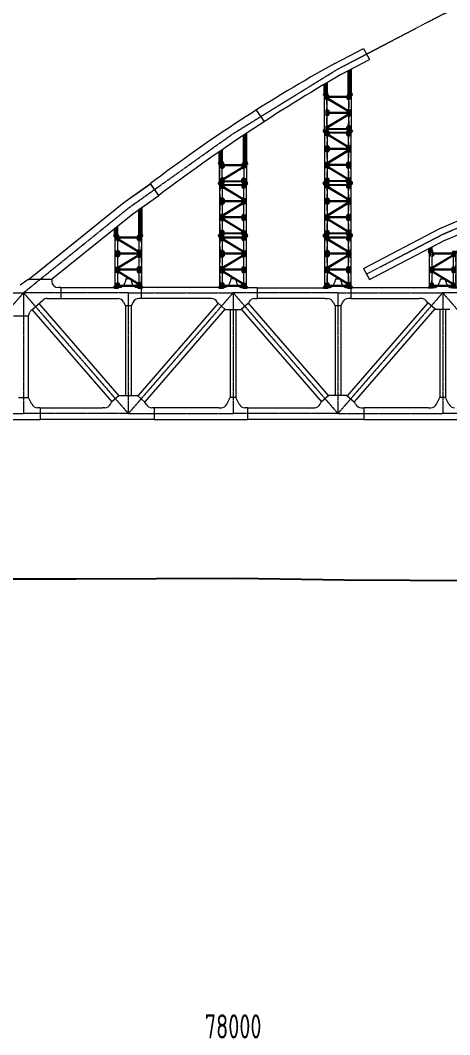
# Model space of a CAD drawing. Extents: x -2876908 to 633791, y -1383861 to 872234.
# Drawn here: x -1131223 to -1077950, y 672790 to 798713 of the extents above; entities that cross this region are included whole.
import ezdxf

# ---------------------------------------------------------------- set-up
doc = ezdxf.new("R2010")
doc.units = 0
doc.header["$LTSCALE"] = 5
doc.header["$MEASUREMENT"] = 0
doc.linetypes.add('CENTER', pattern=[2, 1.25, -0.25, 0.25, -0.25])
doc.linetypes.add('DASHED', pattern=[0.75, 0.5, -0.25])
doc.layers.get('0').update_dxf_attribs({"linetype": 'CONTINUOUS', "lineweight": 25})
doc.layers.get('DEFPOINTS').update_dxf_attribs({"color": 35, "linetype": 'CONTINUOUS', "lineweight": 13})
for name, color, linetype, lineweight in [('3中心线', 6, 'CENTER', 18), ('5标注', 3, 'CONTINUOUS', 15), ('7边界线', 8, 'CONTINUOUS', 15), ('DIM', 3, 'CONTINUOUS', 0), ('STGJ_BOLT_THIN', 9, 'CONTINUOUS', 0), ('STXT_XG_END_THIN', 2, 'CONTINUOUS', 0), ('STXT_XG_THIN', 2, 'CONTINUOUS', 0), ('STXT_XG_TNDSH', 6, 'DASHED', 0)]:
    doc.layers.add(name, color=color, linetype=linetype, lineweight=lineweight)
for name, color, linetype in [('M_Prof', 2, 'CONTINUOUS'), ('M_Profx', 2, 'CONTINUOUS'), ('细线', 3, 'CONTINUOUS')]:
    doc.layers.add(name, color=color, linetype=linetype)
doc.styles.add('TSSD_Dimension', font='tssdeng.shx', dxfattribs={"width": 0.7, "bigfont": 'hztxt.shx'})
doc.dimstyles.new('TSSD_100_100', dxfattribs={"dimtxt": 300, "dimasz": 100, "dimexe": 100, "dimexo": 250, "dimgap": 100, "dimtad": 1, "dimdec": 0, "dimzin": 0, "dimdsep": 46, "dimtxsty": 'TSSD_Dimension', "dimblk": 'ARCHTICK', "dimblk1": 'ARCHTICK', "dimblk2": 'ARCHTICK', "dimcen": 0, "dimdle": 100, "dimclrt": 7, "dimadec": 0, "dimazin": 0, "dimtfac": 1, "dimtdec": 0, "dimtix": 1, "dimtmove": 2, "dimatfit": 3, "dimfxl": 1, "dimtolj": 1, "dimtzin": 0, "dimarcsym": 0})

# ---------------------------------------------------------------- blocks, each defined once
blk = doc.blocks.new('f234w2')
at = {"layer": '3中心线'}
for p, q in [((-456296, 1526), (-469296, -13474)), ((-469296, 1526), (-456296, 1526)), ((-456296, 1526), (-443296, -13474)), ((-443296, 1526), (-456296, 1526)), ((-456296, 1526), (-456296, -13474)), ((-430296, 1526), (-443296, -13474)), ((-443296, 1526), (-430296, 1526)), ((-443296, 1526), (-443296, -13474)), ((-430296, 1526), (-417296, -13474)), ((-417296, 1526), (-430296, 1526)), ((-430296, 1526), (-430296, -13474)), ((-404296, 1526), (-417296, -13474)), ((-417296, 1526), (-404296, 1526)), ((-417296, 1526), (-417296, -13474)), ((-404296, 1526), (-391296, -13474)), ((-391296, 1526), (-404296, 1526)), ((-404296, 1526), (-404296, -13474)), ((-469296, -13474), (-456296, -13474)), ((-443296, -13474), (-456296, -13474)), ((-443296, -13474), (-430296, -13474)), ((-417296, -13474), (-430296, -13474)), ((-417296, -13474), (-404296, -13474)), ((-391296, -13474), (-404296, -13474))]:
    blk.add_line(p, q, dxfattribs=at)
at = {"layer": '7边界线'}
for p, q in [((-443855, 12712), (-440554, 15065)), ((-439521, 13616), (-440554, 15065)), ((-455697, 3154), (-443855, 12712)), ((-442737, 11327), (-439521, 13616)), ((-452863, 3154), (-442737, 11327)), ((-456698, 2524), (-455769, 3154)), ((-452790, 3154), (-455769, 3154)), ((-452790, 3154), (-452790, 2962)), ((-443581, 3277), (-443723, 2753)), ((-443581, 3277), (-443012, 3277)), ((-443012, 3277), (-442869, 2749)), ((-430581, 3273), (-430723, 2749)), ((-430581, 3273), (-430012, 3273)), ((-430012, 3273), (-429867, 2741)), ((-417581, 3265), (-417723, 2741)), ((-417581, 3265), (-417012, 3265)), ((-417012, 3265), (-416870, 2741)), ((-404581, 3265), (-404723, 2741)), ((-404581, 3265), (-404012, 3265)), ((-404012, 3265), (-403870, 2741)), ((-451690, 2162), (-451990, 2162)), ((-451690, 2162), (-451690, 812)), ((-451670, 2162), (-444899, 2162)), ((-444899, 2162), (-444495, 2162)), ((-442096, 2158), (-441696, 2158)), ((-441696, 2158), (-441696, 808)), ((-433272, 2158), (-441696, 2158)), ((-431495, 2158), (-433272, 2158)), ((-427325, 2150), (-429095, 2150)), ((-427325, 2150), (-418893, 2150)), ((-427325, 2150), (-427325, 800)), ((-418893, 2150), (-418495, 2150)), ((-416098, 2150), (-415700, 2150)), ((-407232, 2150), (-415700, 2150)), ((-415700, 2150), (-415700, 800)), ((-405495, 2150), (-407232, 2150)), ((-455279, -590), (-453887, 617)), ((-454379, 190), (-444459, -11257)), ((-453363, 812), (-451690, 812)), ((-451670, 812), (-444899, 812)), ((-444899, 812), (-444599, 812)), ((-443883, 370), (-443646, -104)), ((-442712, 366), (-442946, -104)), ((-432171, 239), (-442134, -11257)), ((-441696, 808), (-441996, 808)), ((-433270, 808), (-441696, 808)), ((-432972, 808), (-433272, 808)), ((-432209, 272), (-432256, 366)), ((-431266, -546), (-432209, 272)), ((-429327, -546), (-428384, 272)), ((-428422, 239), (-418459, -11257)), ((-428384, 272), (-428341, 358)), ((-427625, 800), (-427325, 800)), ((-418893, 800), (-427325, 800)), ((-418893, 800), (-418593, 800)), ((-417877, 358), (-417646, -104)), ((-416716, 358), (-416946, -104)), ((-406149, 265), (-416134, -11257)), ((-415700, 800), (-416000, 800)), ((-415700, 800), (-407232, 800)), ((-406932, 800), (-407232, 800)), ((-406187, 298), (-406216, 358)), ((-405243, -519), (-406187, 298)), ((-455682, -1357), (-455498, -897)), ((-455247, -562), (-445326, -12009)), ((-443646, -104), (-443646, -11224)), ((-442946, -104), (-443646, -104)), ((-442946, -104), (-442946, -11224)), ((-431304, -513), (-441267, -12009)), ((-431266, -546), (-429327, -546)), ((-430646, -546), (-430646, -11481)), ((-429946, -546), (-429946, -11481)), ((-429289, -513), (-419326, -12009)), ((-417646, -104), (-417646, -11224)), ((-416946, -104), (-417646, -104)), ((-416946, -104), (-416946, -11224)), ((-405281, -487), (-415267, -12009)), ((-405243, -519), (-403426, -519)), ((-404646, -519), (-404646, -11481)), ((-403946, -519), (-403946, -11481)), ((-457553, -1357), (-455682, -1357)), ((-455722, -1357), (-455722, -11481)), ((-444421, -11224), (-445364, -12041)), ((-444421, -11224), (-442172, -11224)), ((-442172, -11224), (-441229, -12041)), ((-418421, -11224), (-419364, -12041)), ((-416172, -11224), (-418421, -11224)), ((-416172, -11224), (-415229, -12041)), ((-456920, -11481), (-455672, -11481)), ((-455263, -12300), (-455672, -11481)), ((-445493, -12300), (-445364, -12041)), ((-441096, -12308), (-441229, -12041)), ((-431060, -12308), (-430646, -11481)), ((-429946, -11481), (-430646, -11481)), ((-429533, -12308), (-429946, -11481)), ((-419497, -12308), (-419364, -12041)), ((-415096, -12308), (-415229, -12041)), ((-405060, -12308), (-404646, -11481)), ((-403946, -11481), (-404646, -11481)), ((-403533, -12308), (-403946, -11481)), ((-454248, -12742), (-454548, -12742)), ((-454248, -12742), (-454248, -14214)), ((-454248, -12742), (-446509, -12742)), ((-446209, -12742), (-446509, -12742)), ((-440080, -12750), (-440380, -12750)), ((-440080, -12750), (-440080, -14206)), ((-432075, -12750), (-440080, -12750)), ((-432075, -12750), (-431775, -12750)), ((-428518, -12750), (-428818, -12750)), ((-428518, -12750), (-428518, -14198)), ((-428518, -12750), (-420290, -12750)), ((-420513, -12750), (-420213, -12750)), ((-414380, -12750), (-414080, -12750)), ((-406075, -12750), (-414080, -12750)), ((-414080, -12750), (-414080, -14198)), ((-406075, -12750), (-405775, -12750)), ((-472958, -14214), (-454248, -14214)), ((-440080, -14206), (-454248, -14206)), ((-440080, -14198), (-428518, -14198)), ((-414080, -14198), (-428518, -14198)), ((-414080, -14198), (-402518, -14198))]:
    blk.add_line(p, q, dxfattribs=at)
for centre, start, end in [((-451990, 2962), 180, 270), ((-444495, 2962), 270, 344.82495), ((-442096, 2958), 195.17505, 270), ((-431495, 2958), 270, 344.82495), ((-429095, 2950), 195.17505, 270), ((-418495, 2950), 270, 344.82495), ((-416098, 2950), 195.17505, 270), ((-405495, 2950), 270, 344.82495), ((-403098, 2950), 195.17505, 270), ((-453363, 12), 90, 130.91438), ((-444599, 12), 26.56505, 90), ((-441996, 8), 90, 153.43495), ((-432972, 8), 26.56505, 90), ((-427625, 0), 90, 153.43495), ((-418593, 0), 26.56505, 90), ((-416000, 0), 90, 153.43495), ((-406932, 0), 26.56505, 90), ((-454755, -1195), 130.91438, 158.19859), ((-454548, -11942), 206.56505, 270), ((-446209, -11942), 270, 333.43495), ((-440380, -11950), 206.56505, 270), ((-431775, -11950), 270, 333.43495), ((-428818, -11950), 206.56505, 270), ((-420213, -11950), 270, 333.43495), ((-414380, -11950), 206.56505, 270), ((-405775, -11950), 270, 333.43495), ((-402818, -11950), 206.56505, 270)]:
    blk.add_arc(centre, 800, start, end, dxfattribs=at)
blk = doc.blocks.new('立面图')
at = {"layer": '3中心线'}
for points in [[(-482125, -1387), (-469125, 9107), (-456125, 18366), (-443125, 26391), (-430125, 33181), (-417125, 38737), (-404125, 43058), (-391125, 46144), (-378125, 47996), (-365125, 48613), (-352125, 47996), (-339125, 46144), (-326125, 43058), (-313125, 38737), (-300125, 33181), (-287125, 26391), (-274125, 18366), (-261125, 9107), (-248125, -1387)], [(-439581, 934), (-430127, 5872), (-417127, 11428), (-404127, 15749), (-391127, 18835), (-378127, 20687), (-365127, 21305), (-352127, 20687), (-339127, 18835), (-326127, 15749), (-313127, 11428), (-300127, 5872), (-290673, 934)]]:
    blk.add_lwpolyline(points, dxfattribs=at)
at = {"layer": '7边界线', "ltscale": 0.1}
for p, q in [((-443490, 27088), (-439944, 28940)), ((-439944, 28940), (-439217, 27546)), ((-442762, 25694), (-439217, 27546)), ((-453286, 21274), (-452271, 19849)), ((-469685, 9800), (-466384, 12153)), ((-465352, 10703), (-466384, 12153)), ((-430464, 6583), (-417436, 12150)), ((-468567, 8415), (-465352, 10703)), ((-429817, 5150), (-416817, 10705)), ((-480459, 1103), (-469685, 9800)), ((-478693, 241), (-468567, 8415)), ((-439944, 1631), (-430464, 6582)), ((-439217, 237), (-429762, 5176)), ((-439944, 1631), (-439217, 237))]:
    blk.add_line(p, q, dxfattribs=at)
for centre, radius, start, end in [((-352304, -137707), 188341, 118.95695, 127.27992), ((-327167, -173000), 229873, 120.18969, 126.9511)]:
    blk.add_arc(centre, radius, start, end, dxfattribs=at)
at = {"layer": '细线', "color": 3}
blk.add_lwpolyline([(-495627, -36904), (-475627, -36894), (-455627, -36834), (-442327, -37024), (-417827, -37134), (-392427, -37164), (-391827, -37524), (-383327, -37534), (-353527, -36904), (-352827, -36584), (-351627, -36564), (-350627, -35894), (-349727, -35844), (-348427, -35044), (-345827, -35044), (-344627, -34994), (-343427, -34994), (-341327, -35054), (-339627, -37054), (-339127, -37044), (-338827, -36334), (-338627, -36334), (-335427, -36804)], dxfattribs=at)
at = {"layer": '5标注'}
blk.add_blockref('f234w2', (-25830, -2913), dxfattribs=at)
blk = doc.blocks.new('孔')
blk.add_circle((22022, 20887), 13.3)
at = {"layer": 'STGJ_BOLT_THIN'}
for p, q in [((21992, 20887), (22052, 20887)), ((22022, 20917), (22022, 20857))]:
    blk.add_line(p, q, dxfattribs=at)
blk = doc.blocks.new('flhdasdhfksfdjl')
at = {"color": 241}
for p, q in [((11534671, 549419), (11534671, 550022)), ((11534671, 549419), (11534691, 549419)), ((11534691, 549419), (11534691, 550022)), ((11537671, 548165), (11537671, 547419)), ((11537671, 548165), (11537691, 548165)), ((11537691, 548165), (11537691, 547419)), ((11537691, 547419), (11537671, 547419)), ((11534671, 546165), (11534671, 545562)), ((11534671, 546165), (11534691, 546165)), ((11534691, 546165), (11534691, 545562))]:
    blk.add_line(p, q, dxfattribs=at)
for p, q in [((11534691, 549840), (11534671, 549840)), ((11534691, 549813), (11534671, 549813)), ((11534691, 549770), (11534671, 549770)), ((11534691, 549743), (11534671, 549743)), ((11534691, 549578), (11534671, 549578)), ((11534691, 549551), (11534671, 549551)), ((11534691, 549541), (11534671, 549541)), ((11534691, 549515), (11534671, 549515)), ((11537691, 549840), (11537671, 549840)), ((11537691, 549813), (11537671, 549813)), ((11537691, 549770), (11537671, 549770)), ((11537691, 549743), (11537671, 549743)), ((11537691, 549578), (11537671, 549578)), ((11537691, 549551), (11537671, 549551)), ((11537691, 549541), (11537671, 549541)), ((11537691, 549515), (11537671, 549515)), ((11534691, 548069), (11534671, 548069)), ((11534691, 548042), (11534671, 548042)), ((11534691, 548033), (11534671, 548033)), ((11534691, 548006), (11534671, 548006)), ((11534691, 547840), (11534671, 547840)), ((11534691, 547813), (11534671, 547813)), ((11534691, 547770), (11534671, 547770)), ((11537691, 548069), (11537671, 548069)), ((11537691, 548042), (11537671, 548042)), ((11537691, 548033), (11537671, 548033)), ((11537691, 548006), (11537671, 548006)), ((11537691, 547840), (11537671, 547840)), ((11537691, 547813), (11537671, 547813)), ((11537691, 547770), (11537671, 547770)), ((11534691, 547743), (11534671, 547743)), ((11534691, 547564), (11534671, 547564)), ((11534691, 547528), (11534671, 547528)), ((11537691, 547743), (11537671, 547743)), ((11537691, 547564), (11537671, 547564)), ((11537691, 547528), (11537671, 547528)), ((11534691, 546069), (11534671, 546069)), ((11534691, 546042), (11534671, 546042)), ((11534691, 546033), (11534671, 546033)), ((11534691, 546006), (11534671, 546006)), ((11534691, 545840), (11534671, 545840)), ((11534691, 545813), (11534671, 545813)), ((11534691, 545770), (11534671, 545770)), ((11534691, 545743), (11534671, 545743)), ((11537691, 546069), (11537671, 546069)), ((11537691, 546042), (11537671, 546042)), ((11537691, 546033), (11537671, 546033)), ((11537691, 546006), (11537671, 546006)), ((11537691, 545840), (11537671, 545840)), ((11537691, 545813), (11537671, 545813)), ((11537691, 545770), (11537671, 545770)), ((11537691, 545743), (11537671, 545743))]:
    blk.add_line(p, q)
at = {"color": 5}
for p, q in [((11537671, 549419), (11537671, 550022)), ((11537671, 549419), (11537691, 549419)), ((11537691, 549419), (11537691, 550022)), ((11534671, 548165), (11534671, 547419)), ((11534671, 548165), (11534691, 548165)), ((11534691, 548165), (11534691, 547419)), ((11534691, 547419), (11534671, 547419)), ((11537671, 546165), (11537671, 545562)), ((11537671, 546165), (11537691, 546165)), ((11537691, 546165), (11537691, 545562))]:
    blk.add_line(p, q, dxfattribs=at)
at = {"color": 6}
for points in [[(11534418, 550042), (11534943, 550042), (11534943, 550022), (11534418, 550022)], [(11537943, 550042), (11537418, 550042), (11537418, 550022), (11537943, 550022)], [(11534418, 545542), (11534943, 545542), (11534943, 545562), (11534418, 545562)], [(11537943, 545542), (11537418, 545542), (11537418, 545562), (11537943, 545562)]]:
    blk.add_lwpolyline(points, close=True, dxfattribs=at)
for points in [[(11534418, 550022), (11534418, 549992), (11534488, 549872), (11534518, 549872)], [(11534418, 550022), (11534418, 549992), (11534488, 549872), (11534518, 549872)], [(11537943, 550022), (11537943, 549992), (11537873, 549872), (11537843, 549872)], [(11537943, 550022), (11537943, 549992), (11537873, 549872), (11537843, 549872)], [(11534418, 545562), (11534418, 545592), (11534488, 545712), (11534518, 545712)], [(11534418, 545562), (11534418, 545592), (11534488, 545712), (11534518, 545712)], [(11537943, 545562), (11537943, 545592), (11537873, 545712), (11537843, 545712)], [(11537943, 545562), (11537943, 545592), (11537873, 545712), (11537843, 545712)]]:
    blk.add_lwpolyline(points, dxfattribs=at)
at = {"color": 5}
for points in [[(11534843, 550022), (11534943, 550022), (11535054, 549902), (11535054, 549540), (11534932, 549419), (11534843, 549419)], [(11537518, 548165), (11537429, 548165), (11537308, 548043), (11537308, 547540), (11537429, 547419), (11537518, 547419)], [(11534843, 546165), (11534843, 545562), (11534943, 545562), (11535054, 545682), (11535054, 546043), (11534932, 546165), (11534843, 546165)]]:
    blk.add_lwpolyline(points, dxfattribs=at)
at = {"color": 241}
for points in [[(11537518, 550022), (11537418, 550022), (11537308, 549897), (11537308, 549572), (11537401, 549419), (11537518, 549419), (11537518, 550022)], [(11534843, 548165), (11534960, 548165), (11535054, 548011), (11535054, 547572), (11534960, 547419), (11534843, 547419), (11534843, 548165)], [(11537518, 546165), (11537518, 545562), (11537418, 545562), (11537308, 545687), (11537308, 546011), (11537401, 546165), (11537518, 546165)]]:
    blk.add_lwpolyline(points, dxfattribs=at)
at = {"layer": 'DIM'}
for p, q in [((11537518, 546210), (11537518, 546547)), ((11534843, 545997), (11534843, 546449))]:
    blk.add_line(p, q, dxfattribs=at)
at = {"layer": 'STXT_XG_END_THIN'}
for p, q in [((11534518, 550022), (11534843, 550022)), ((11537843, 550022), (11537518, 550022)), ((11534518, 545562), (11534843, 545562)), ((11537843, 545562), (11537518, 545562))]:
    blk.add_line(p, q, dxfattribs=at)
at = {"layer": 'STXT_XG_END_THIN', "color": 3}
for p, q in [((11534863, 549872), (11534863, 549712)), ((11534863, 549712), (11535074, 549712)), ((11537498, 549712), (11537498, 549872)), ((11534863, 547872), (11534863, 547712)), ((11537498, 547712), (11537498, 547872)), ((11534863, 547712), (11535074, 547712)), ((11534863, 545872), (11534863, 545712)), ((11534863, 545712), (11535074, 545712)), ((11537498, 545712), (11537498, 545872))]:
    blk.add_line(p, q, dxfattribs=at)
at = {"layer": 'STXT_XG_THIN', "color": 2}
for p, q in [((11534518, 550022), (11534518, 545562)), ((11534843, 550022), (11534843, 545562)), ((11537518, 545562), (11537518, 550022)), ((11537843, 545562), (11537843, 550022))]:
    blk.add_line(p, q, dxfattribs=at)
at = {"layer": 'STXT_XG_THIN', "color": 3}
for p, q in [((11535074, 549872), (11534863, 549872)), ((11535064, 549872), (11535064, 549712)), ((11535074, 549872), (11535074, 549712)), ((11537288, 549849), (11535074, 549849)), ((11537288, 549735), (11535074, 549735)), ((11537288, 549872), (11537288, 549712)), ((11537498, 549872), (11537288, 549872)), ((11537498, 549712), (11537288, 549712)), ((11537298, 549872), (11537298, 549712)), ((11535074, 547872), (11534863, 547872)), ((11535064, 547872), (11535064, 547712)), ((11535074, 547872), (11535074, 547712)), ((11537288, 547849), (11535074, 547849)), ((11537288, 547872), (11537288, 547712)), ((11537498, 547872), (11537288, 547872)), ((11537298, 547872), (11537298, 547712)), ((11537288, 547735), (11535074, 547735)), ((11537498, 547712), (11537288, 547712)), ((11535074, 545872), (11534863, 545872)), ((11535064, 545872), (11535064, 545712)), ((11535074, 545872), (11535074, 545712)), ((11537288, 545849), (11535074, 545849)), ((11537288, 545735), (11535074, 545735)), ((11537288, 545872), (11537288, 545712)), ((11537498, 545872), (11537288, 545872)), ((11537498, 545712), (11537288, 545712)), ((11537298, 545872), (11537298, 545712))]:
    blk.add_line(p, q, dxfattribs=at)
at = {"layer": 'STXT_XG_THIN', "color": 241}
for p, q in [((11537304, 549540), (11534998, 548141)), ((11537363, 549443), (11535057, 548043)), ((11537292, 549560), (11537450, 549656)), ((11537375, 549423), (11537292, 549560)), ((11537383, 549428), (11537300, 549565)), ((11537498, 549498), (11537375, 549423)), ((11537498, 549577), (11537450, 549656)), ((11537498, 549577), (11537498, 549498)), ((11534863, 548085), (11534986, 548160)), ((11534863, 548007), (11534863, 548085)), ((11534863, 548007), (11534911, 547927)), ((11535069, 548023), (11534911, 547927)), ((11535061, 548018), (11534978, 548155)), ((11535069, 548023), (11534986, 548160)), ((11534863, 547577), (11534911, 547656)), ((11534863, 547577), (11534863, 547498)), ((11534863, 547498), (11534986, 547423)), ((11535069, 547560), (11534911, 547656)), ((11535061, 547565), (11534978, 547428)), ((11535069, 547560), (11534986, 547423)), ((11537304, 546043), (11534998, 547443)), ((11537363, 546141), (11535057, 547540)), ((11537375, 546160), (11537292, 546023)), ((11537292, 546023), (11537450, 545927)), ((11537383, 546155), (11537300, 546018)), ((11537498, 546085), (11537375, 546160)), ((11537498, 546007), (11537450, 545927)), ((11537498, 546007), (11537498, 546085))]:
    blk.add_line(p, q, dxfattribs=at)
at = {"layer": 'STXT_XG_TNDSH', "color": 2}
for p, q in [((11534526, 550022), (11534526, 545562)), ((11534835, 550022), (11534835, 545562)), ((11537526, 545562), (11537526, 550022)), ((11537835, 545562), (11537835, 550022))]:
    blk.add_line(p, q, dxfattribs=at)
at = {"layer": 'STXT_XG_TNDSH', "color": 241}
for p, q in [((11537306, 549537), (11535000, 548137)), ((11537361, 549446), (11535055, 548047)), ((11537306, 546047), (11535000, 547446)), ((11537361, 546137), (11535055, 547537))]:
    blk.add_line(p, q, dxfattribs=at)
at = {"layer": 'STXT_XG_TNDSH', "color": 3}
for p, q in [((11537288, 549845), (11535074, 549845)), ((11537288, 549739), (11535074, 549739)), ((11537288, 547845), (11535074, 547845)), ((11537288, 547739), (11535074, 547739)), ((11537288, 545845), (11535074, 545845)), ((11537288, 545739), (11535074, 545739))]:
    blk.add_line(p, q, dxfattribs=at)
for p in [(11512886, 528939), (11512886, 528869), (11512886, 528677), (11512936, 528627), (11512956, 528939), (11512956, 528869), (11512886, 526939), (11512886, 526869), (11512956, 526939), (11512956, 526869), (11512886, 526677), (11512946, 526640)]:
    blk.add_blockref('孔', p)
at = {"xscale": -1}
for p in [(11559405, 528939), (11559405, 528869), (11559415, 528640), (11559475, 528939), (11559475, 528869), (11559475, 528677), (11559405, 526939), (11559405, 526869), (11559475, 526939), (11559475, 526869), (11559425, 526627), (11559475, 526677)]:
    blk.add_blockref('孔', p, dxfattribs=at)
at = {"xscale": -1, "rotation": 180}
for p in [(11512886, 568907), (11512946, 568943), (11512886, 566907), (11512886, 566714), (11512886, 566644), (11512936, 566956), (11512956, 566714), (11512956, 566644)]:
    blk.add_blockref('孔', p, dxfattribs=at)
at = {"rotation": 180}
for p in [(11559425, 568956), (11559475, 568907), (11559405, 566714), (11559405, 566644), (11559415, 566943), (11559475, 566907), (11559475, 566714), (11559475, 566644)]:
    blk.add_blockref('孔', p, dxfattribs=at)
blk = doc.blocks.new('6.5M11')
at = {"color": 5}
for p, q in [((128499, 27955), (128499, 28558)), ((128519, 27955), (128499, 27955)), ((128519, 27955), (128519, 28558)), ((128499, 24701), (128499, 23955)), ((128499, 24701), (128519, 24701)), ((128519, 23955), (128499, 23955)), ((128519, 24701), (128519, 23955))]:
    blk.add_line(p, q, dxfattribs=at)
for p, q in [((128499, 28377), (128519, 28377)), ((128499, 28350), (128519, 28350)), ((128499, 28307), (128519, 28307)), ((128499, 28280), (128519, 28280)), ((128499, 28114), (128519, 28114)), ((128499, 28088), (128519, 28088)), ((128499, 28078), (128519, 28078)), ((128499, 28051), (128519, 28051)), ((128499, 26605), (128519, 26605)), ((128499, 26579), (128519, 26579)), ((128499, 26569), (128519, 26569)), ((128499, 26543), (128519, 26543)), ((128499, 26377), (128519, 26377)), ((128499, 26350), (128519, 26350)), ((128499, 26307), (128519, 26307)), ((128499, 26280), (128519, 26280)), ((128499, 26101), (128519, 26101)), ((128499, 26065), (128519, 26065)), ((128519, 24605), (128499, 24605)), ((128519, 24579), (128499, 24579)), ((128519, 24569), (128499, 24569)), ((128519, 24543), (128499, 24543)), ((128519, 24377), (128499, 24377)), ((128519, 24350), (128499, 24350)), ((128519, 24307), (128499, 24307)), ((128519, 24280), (128499, 24280)), ((128519, 24101), (128499, 24101)), ((128519, 24065), (128499, 24065)), ((128519, 22605), (128499, 22605)), ((128519, 22579), (128499, 22579)), ((128519, 22569), (128499, 22569)), ((128519, 22543), (128499, 22543)), ((128519, 22377), (128499, 22377)), ((128519, 22350), (128499, 22350)), ((128519, 22307), (128499, 22307)), ((128519, 22280), (128499, 22280))]:
    blk.add_line(p, q)
at = {"color": 241}
for p, q in [((128499, 26701), (128499, 25955)), ((128519, 26701), (128499, 26701)), ((128519, 26701), (128519, 25955)), ((128499, 25955), (128519, 25955)), ((128499, 22701), (128499, 22093)), ((128499, 22701), (128519, 22701)), ((128519, 22701), (128519, 22093))]:
    blk.add_line(p, q, dxfattribs=at)
at = {"color": 6}
for points in [[(128247, 28578), (128772, 28578), (128772, 28558), (128247, 28558)], [(128247, 22078), (128772, 22078), (128772, 22098), (128247, 22098)]]:
    blk.add_lwpolyline(points, close=True, dxfattribs=at)
for points in [[(128247, 28558), (128247, 28528), (128317, 28408), (128347, 28408)], [(128247, 28558), (128247, 28528), (128317, 28408), (128347, 28408)], [(128247, 22098), (128247, 22128), (128317, 22248), (128347, 22248)], [(128247, 22098), (128247, 22128), (128317, 22248), (128347, 22248)]]:
    blk.add_lwpolyline(points, dxfattribs=at)
at = {"color": 241}
for points in [[(128672, 28558), (128772, 28558), (128882, 28438), (128882, 28109), (128789, 27955), (128672, 27955), (128672, 28558)], [(128672, 24701), (128789, 24701), (128882, 24548), (128882, 24109), (128789, 23955), (128672, 23955), (128672, 24701)]]:
    blk.add_lwpolyline(points, dxfattribs=at)
at = {"color": 5}
for points in [[(128672, 26701), (128761, 26701), (128882, 26580), (128882, 26077), (128761, 25955), (128672, 25955), (128672, 26701)], [(128672, 22701), (128672, 22098), (128772, 22098), (128882, 22218), (128882, 22580), (128761, 22701), (128672, 22701)]]:
    blk.add_lwpolyline(points, dxfattribs=at)
at = {"layer": 'STXT_XG_END_THIN'}
for p, q in [((128347, 28558), (128672, 28558)), ((128347, 22098), (128672, 22098))]:
    blk.add_line(p, q, dxfattribs=at)
at = {"layer": 'STXT_XG_THIN', "color": 2}
for p, q in [((128347, 28558), (128347, 22098)), ((128672, 28558), (128672, 22098))]:
    blk.add_line(p, q, dxfattribs=at)
at = {"layer": 'STXT_XG_TNDSH', "color": 2}
for p, q in [((128355, 28558), (128355, 22098)), ((128664, 28558), (128664, 22098))]:
    blk.add_line(p, q, dxfattribs=at)
for p in [(106715, 7476), (106715, 7406), (106715, 7213), (106775, 7177), (106785, 7476), (106785, 7406), (106715, 5476), (106715, 5406), (106715, 5213), (106765, 5164), (106785, 5476), (106785, 5406), (106715, 3476), (106715, 3406), (106715, 3213), (106775, 3177), (106785, 3476), (106785, 3406)]:
    blk.add_blockref('孔', p)
at = {"xscale": -1, "rotation": 180}
for p in [(106715, 47443), (106765, 47493), (106715, 47251), (106715, 47181), (106785, 47251), (106785, 47181), (106715, 45443), (106775, 45480), (106715, 43443), (106715, 43251), (106715, 43181), (106765, 43493), (106785, 43251), (106785, 43181)]:
    blk.add_blockref('孔', p, dxfattribs=at)
blk = doc.blocks.new('6.5M222')
at = {"color": 241}
for p, q in [((130499, 27955), (130499, 28558)), ((130519, 27955), (130499, 27955)), ((130519, 27955), (130519, 28558)), ((130499, 24701), (130499, 23955)), ((130499, 24701), (130519, 24701)), ((130519, 23955), (130499, 23955)), ((130519, 24701), (130519, 23955))]:
    blk.add_line(p, q, dxfattribs=at)
for p, q in [((130499, 28377), (130519, 28377)), ((130499, 28350), (130519, 28350)), ((130499, 28307), (130519, 28307)), ((130499, 28280), (130519, 28280)), ((130499, 28114), (130519, 28114)), ((130499, 28088), (130519, 28088)), ((130499, 28078), (130519, 28078)), ((130499, 28051), (130519, 28051)), ((130499, 26605), (130519, 26605)), ((130499, 26579), (130519, 26579)), ((130499, 26569), (130519, 26569)), ((130499, 26543), (130519, 26543)), ((130499, 26377), (130519, 26377)), ((130499, 26350), (130519, 26350)), ((130499, 26307), (130519, 26307)), ((130499, 26280), (130519, 26280)), ((130499, 26101), (130519, 26101)), ((130499, 26065), (130519, 26065)), ((130519, 24605), (130499, 24605)), ((130519, 24579), (130499, 24579)), ((130519, 24569), (130499, 24569)), ((130519, 24543), (130499, 24543)), ((130519, 24377), (130499, 24377)), ((130519, 24350), (130499, 24350)), ((130519, 24307), (130499, 24307)), ((130519, 24280), (130499, 24280)), ((130519, 24101), (130499, 24101)), ((130519, 24065), (130499, 24065)), ((130499, 22605), (130519, 22605)), ((130499, 22579), (130519, 22579)), ((130499, 22569), (130519, 22569)), ((130499, 22543), (130519, 22543)), ((130499, 22377), (130519, 22377)), ((130499, 22350), (130519, 22350)), ((130499, 22307), (130519, 22307)), ((130499, 22280), (130519, 22280))]:
    blk.add_line(p, q)
at = {"color": 5}
for p, q in [((130499, 26701), (130499, 25955)), ((130519, 26701), (130499, 26701)), ((130519, 26701), (130519, 25955)), ((130499, 25955), (130519, 25955)), ((130499, 22701), (130499, 22098)), ((130519, 22701), (130499, 22701)), ((130519, 22701), (130519, 22098))]:
    blk.add_line(p, q, dxfattribs=at)
for points in [[(130347, 28558), (130247, 28558), (130137, 28438), (130137, 28077), (130258, 27955), (130347, 27955)], [(130347, 24701), (130258, 24701), (130137, 24580), (130137, 24077), (130258, 23955), (130347, 23955)]]:
    blk.add_lwpolyline(points, dxfattribs=at)
at = {"color": 6}
for points in [[(130772, 28578), (130247, 28578), (130247, 28558), (130772, 28558)], [(130772, 22078), (130247, 22078), (130247, 22098), (130772, 22098)]]:
    blk.add_lwpolyline(points, close=True, dxfattribs=at)
for points in [[(130772, 28558), (130772, 28528), (130702, 28408), (130672, 28408)], [(130772, 28558), (130772, 28528), (130702, 28408), (130672, 28408)], [(130772, 22098), (130772, 22128), (130702, 22248), (130672, 22248)], [(130772, 22098), (130772, 22128), (130702, 22248), (130672, 22248)]]:
    blk.add_lwpolyline(points, dxfattribs=at)
at = {"color": 241}
for points in [[(130347, 26701), (130230, 26701), (130137, 26548), (130137, 26109), (130230, 25955), (130347, 25955), (130347, 26701)], [(130347, 22701), (130347, 22098), (130247, 22098), (130137, 22218), (130137, 22548), (130230, 22701), (130347, 22701)]]:
    blk.add_lwpolyline(points, dxfattribs=at)
at = {"layer": 'STXT_XG_END_THIN'}
for p, q in [((130672, 28558), (130347, 28558)), ((130672, 22098), (130347, 22098))]:
    blk.add_line(p, q, dxfattribs=at)
at = {"layer": 'STXT_XG_THIN', "color": 2}
for p, q in [((130347, 22098), (130347, 28558)), ((130672, 22098), (130672, 28558))]:
    blk.add_line(p, q, dxfattribs=at)
at = {"layer": 'STXT_XG_TNDSH', "color": 2}
for p, q in [((130355, 22098), (130355, 28558)), ((130664, 22098), (130664, 28558))]:
    blk.add_line(p, q, dxfattribs=at)
at = {"xscale": -1}
for p in [(152234, 7476), (152234, 7406), (152254, 7164), (152304, 7476), (152304, 7406), (152304, 7213), (152234, 5476), (152234, 5406), (152244, 5177), (152304, 5476), (152304, 5406), (152304, 5213), (152234, 3476), (152234, 3406), (152254, 3164), (152304, 3476), (152304, 3406), (152304, 3213)]:
    blk.add_blockref('孔', p, dxfattribs=at)
at = {"rotation": 180}
for p in [(152244, 47480), (152304, 47443), (152254, 45493), (152304, 45443), (152234, 43251), (152234, 43181), (152244, 43480), (152304, 43443), (152304, 43251), (152304, 43181)]:
    blk.add_blockref('孔', p, dxfattribs=at)
blk = doc.blocks.new('sahdlfhaskfhkjs')
at = {"layer": 'STXT_XG_END_THIN', "color": 3}
for p, q in [((11556664, 547825), (11556664, 547665)), ((11559299, 547665), (11559299, 547825)), ((11556664, 547665), (11556874, 547665)), ((11556664, 545825), (11556664, 545665)), ((11556664, 545665), (11556874, 545665)), ((11559299, 545665), (11559299, 545825)), ((11556664, 543825), (11556664, 543665)), ((11556664, 543665), (11556874, 543665)), ((11559299, 543665), (11559299, 543825)), ((11556664, 541825), (11556664, 541665)), ((11556664, 541665), (11556874, 541665)), ((11559299, 541665), (11559299, 541825))]:
    blk.add_line(p, q, dxfattribs=at)
at = {"layer": 'STXT_XG_THIN', "color": 3}
for p, q in [((11556874, 547825), (11556664, 547825)), ((11556864, 547825), (11556864, 547665)), ((11556874, 547825), (11556874, 547665)), ((11559089, 547802), (11556874, 547802)), ((11559089, 547825), (11559089, 547665)), ((11559299, 547825), (11559089, 547825)), ((11559099, 547825), (11559099, 547665)), ((11559089, 547688), (11556874, 547688)), ((11559299, 547665), (11559089, 547665)), ((11556874, 545825), (11556664, 545825)), ((11556864, 545825), (11556864, 545665)), ((11556874, 545825), (11556874, 545665)), ((11559089, 545802), (11556874, 545802)), ((11559089, 545688), (11556874, 545688)), ((11559089, 545825), (11559089, 545665)), ((11559299, 545825), (11559089, 545825)), ((11559299, 545665), (11559089, 545665)), ((11559099, 545825), (11559099, 545665)), ((11556874, 543825), (11556664, 543825)), ((11556864, 543825), (11556864, 543665)), ((11556874, 543825), (11556874, 543665)), ((11559089, 543802), (11556874, 543802)), ((11559089, 543688), (11556874, 543688)), ((11559089, 543825), (11559089, 543665)), ((11559299, 543825), (11559089, 543825)), ((11559299, 543665), (11559089, 543665)), ((11559099, 543825), (11559099, 543665)), ((11556874, 541825), (11556664, 541825)), ((11556864, 541825), (11556864, 541665)), ((11556874, 541825), (11556874, 541665)), ((11559089, 541802), (11556874, 541802)), ((11559089, 541688), (11556874, 541688)), ((11559089, 541825), (11559089, 541665)), ((11559299, 541825), (11559089, 541825)), ((11559299, 541665), (11559089, 541665)), ((11559099, 541825), (11559099, 541665))]:
    blk.add_line(p, q, dxfattribs=at)
at = {"layer": 'STXT_XG_THIN', "color": 241}
for p, q in [((11556664, 547530), (11556712, 547609)), ((11556664, 547530), (11556664, 547451)), ((11556664, 547451), (11556787, 547377)), ((11556870, 547513), (11556712, 547609)), ((11556862, 547519), (11556779, 547382)), ((11556870, 547513), (11556787, 547377)), ((11559105, 545997), (11556799, 547396)), ((11559164, 546094), (11556858, 547494)), ((11559105, 545494), (11556799, 544094)), ((11559164, 545396), (11556858, 543997)), ((11559176, 546114), (11559093, 545977)), ((11559093, 545977), (11559251, 545881)), ((11559093, 545513), (11559251, 545609)), ((11559176, 545377), (11559093, 545513)), ((11559184, 546108), (11559101, 545972)), ((11559184, 545382), (11559101, 545519)), ((11559299, 546039), (11559176, 546114)), ((11559299, 545451), (11559176, 545377)), ((11559299, 545960), (11559251, 545881)), ((11559299, 545530), (11559251, 545609)), ((11559299, 545960), (11559299, 546039)), ((11559299, 545530), (11559299, 545451)), ((11556664, 544039), (11556787, 544114)), ((11556664, 543960), (11556664, 544039)), ((11556862, 543972), (11556779, 544108)), ((11556870, 543977), (11556787, 544114)), ((11556664, 543960), (11556712, 543881)), ((11556664, 543530), (11556712, 543609)), ((11556664, 543530), (11556664, 543451)), ((11556664, 543451), (11556787, 543377)), ((11556870, 543977), (11556712, 543881)), ((11556870, 543513), (11556712, 543609)), ((11556862, 543519), (11556779, 543382)), ((11556870, 543513), (11556787, 543377)), ((11559105, 541997), (11556799, 543396)), ((11559164, 542094), (11556858, 543494)), ((11559176, 542114), (11559093, 541977)), ((11559093, 541977), (11559251, 541881)), ((11559184, 542108), (11559101, 541972)), ((11559299, 542039), (11559176, 542114)), ((11559299, 541960), (11559251, 541881)), ((11559299, 541960), (11559299, 542039))]:
    blk.add_line(p, q, dxfattribs=at)
at = {"layer": 'STXT_XG_TNDSH', "color": 3}
for p, q in [((11559089, 547798), (11556874, 547798)), ((11559089, 547692), (11556874, 547692)), ((11559089, 545798), (11556874, 545798)), ((11559089, 545692), (11556874, 545692)), ((11559089, 543798), (11556874, 543798)), ((11559089, 543692), (11556874, 543692)), ((11559089, 541798), (11556874, 541798)), ((11559089, 541692), (11556874, 541692))]:
    blk.add_line(p, q, dxfattribs=at)
at = {"layer": 'STXT_XG_TNDSH', "color": 241}
for p, q in [((11559107, 546000), (11556801, 547400)), ((11559162, 546091), (11556856, 547490)), ((11559107, 545490), (11556801, 544091)), ((11559162, 545400), (11556856, 544000)), ((11559107, 542000), (11556801, 543400)), ((11559162, 542091), (11556856, 543490))]:
    blk.add_line(p, q, dxfattribs=at)
for name, p in [('6.5M11', (11427972, 519417)), ('6.5M222', (11428972, 519417))]:
    blk.add_blockref(name, p)
blk = doc.blocks.new('hsldhflksfdjl')
at = {"color": 5}
for p, q in [((11524943, 547792), (11524943, 548395)), ((11524943, 547792), (11524963, 547792)), ((11524963, 547792), (11524963, 548395)), ((11527943, 546538), (11527943, 545935)), ((11527963, 546538), (11527943, 546538)), ((11527963, 546538), (11527963, 545935))]:
    blk.add_line(p, q, dxfattribs=at)
for p, q in [((11524963, 548213), (11524943, 548213)), ((11524963, 548186), (11524943, 548186)), ((11524963, 548143), (11524943, 548143)), ((11524963, 548116), (11524943, 548116)), ((11524963, 547950), (11524943, 547950)), ((11524963, 547924), (11524943, 547924)), ((11524963, 547914), (11524943, 547914)), ((11524963, 547887), (11524943, 547887)), ((11527943, 548213), (11527963, 548213)), ((11527943, 548186), (11527963, 548186)), ((11527943, 548143), (11527963, 548143)), ((11527943, 548116), (11527963, 548116)), ((11527943, 547950), (11527963, 547950)), ((11527943, 547924), (11527963, 547924)), ((11527943, 547914), (11527963, 547914)), ((11527943, 547887), (11527963, 547887)), ((11524963, 546442), (11524943, 546442)), ((11524963, 546415), (11524943, 546415)), ((11524963, 546405), (11524943, 546405)), ((11524963, 546379), (11524943, 546379)), ((11524963, 546213), (11524943, 546213)), ((11524963, 546186), (11524943, 546186)), ((11524963, 546143), (11524943, 546143)), ((11524963, 546116), (11524943, 546116)), ((11527943, 546442), (11527963, 546442)), ((11527943, 546415), (11527963, 546415)), ((11527943, 546405), (11527963, 546405)), ((11527943, 546379), (11527963, 546379)), ((11527943, 546213), (11527963, 546213)), ((11527943, 546186), (11527963, 546186)), ((11527943, 546143), (11527963, 546143)), ((11527943, 546116), (11527963, 546116))]:
    blk.add_line(p, q)
at = {"color": 241}
for p, q in [((11527943, 547792), (11527943, 548395)), ((11527963, 547792), (11527943, 547792)), ((11527963, 547792), (11527963, 548395)), ((11524943, 546538), (11524943, 545935)), ((11524943, 546538), (11524963, 546538)), ((11524963, 546538), (11524963, 545935))]:
    blk.add_line(p, q, dxfattribs=at)
at = {"color": 6}
for points in [[(11524691, 548415), (11525216, 548415), (11525216, 548395), (11524691, 548395)], [(11528216, 548415), (11527691, 548415), (11527691, 548395), (11528216, 548395)], [(11524691, 545915), (11525216, 545915), (11525216, 545935), (11524691, 545935)], [(11528216, 545915), (11527691, 545915), (11527691, 545935), (11528216, 545935)]]:
    blk.add_lwpolyline(points, close=True, dxfattribs=at)
for points in [[(11524691, 548395), (11524691, 548365), (11524761, 548245), (11524791, 548245)], [(11524691, 548395), (11524691, 548365), (11524761, 548245), (11524791, 548245)], [(11528216, 548395), (11528216, 548365), (11528146, 548245), (11528116, 548245)], [(11528216, 548395), (11528216, 548365), (11528146, 548245), (11528116, 548245)], [(11524691, 545935), (11524691, 545965), (11524761, 546085), (11524791, 546085)], [(11524691, 545935), (11524691, 545965), (11524761, 546085), (11524791, 546085)], [(11528216, 545935), (11528216, 545965), (11528146, 546085), (11528116, 546085)], [(11528216, 545935), (11528216, 545965), (11528146, 546085), (11528116, 546085)]]:
    blk.add_lwpolyline(points, dxfattribs=at)
at = {"color": 241}
for points in [[(11525116, 547792), (11525116, 548395), (11525216, 548395), (11525326, 548275), (11525326, 547945), (11525233, 547792), (11525116, 547792)], [(11527791, 546538), (11527791, 545935), (11527691, 545935), (11527580, 546055), (11527580, 546384), (11527674, 546538), (11527791, 546538)]]:
    blk.add_lwpolyline(points, dxfattribs=at)
at = {"color": 5}
for points in [[(11527791, 547792), (11527791, 548395), (11527691, 548395), (11527580, 548275), (11527580, 547913), (11527701, 547792), (11527791, 547792)], [(11525116, 546538), (11525116, 545935), (11525216, 545935), (11525326, 546055), (11525326, 546416), (11525205, 546538), (11525116, 546538)]]:
    blk.add_lwpolyline(points, dxfattribs=at)
at = {"layer": 'STXT_XG_END_THIN'}
for p, q in [((11524791, 548395), (11525116, 548395)), ((11528116, 548395), (11527791, 548395)), ((11524791, 545935), (11525116, 545935)), ((11528116, 545935), (11527791, 545935))]:
    blk.add_line(p, q, dxfattribs=at)
at = {"layer": 'STXT_XG_END_THIN', "color": 3}
for p, q in [((11525136, 548245), (11525136, 548085)), ((11525136, 548085), (11525346, 548085)), ((11527771, 548085), (11527771, 548245)), ((11525136, 546245), (11525136, 546085)), ((11525136, 546085), (11525346, 546085)), ((11527771, 546085), (11527771, 546245))]:
    blk.add_line(p, q, dxfattribs=at)
at = {"layer": 'STXT_XG_THIN', "color": 2}
for p, q in [((11524791, 548395), (11524791, 545935)), ((11525116, 548395), (11525116, 545935)), ((11527791, 545935), (11527791, 548395)), ((11528116, 545935), (11528116, 548395))]:
    blk.add_line(p, q, dxfattribs=at)
at = {"layer": 'STXT_XG_THIN', "color": 3}
for p, q in [((11525346, 548245), (11525136, 548245)), ((11525336, 548245), (11525336, 548085)), ((11525346, 548245), (11525346, 548085)), ((11527560, 548222), (11525346, 548222)), ((11527560, 548108), (11525346, 548108)), ((11527560, 548245), (11527560, 548085)), ((11527771, 548245), (11527560, 548245)), ((11527771, 548085), (11527560, 548085)), ((11527570, 548245), (11527570, 548085)), ((11525346, 546245), (11525136, 546245)), ((11525336, 546245), (11525336, 546085)), ((11525346, 546245), (11525346, 546085)), ((11527560, 546222), (11525346, 546222)), ((11527560, 546108), (11525346, 546108)), ((11527560, 546245), (11527560, 546085)), ((11527771, 546245), (11527560, 546245)), ((11527771, 546085), (11527560, 546085)), ((11527570, 546245), (11527570, 546085))]:
    blk.add_line(p, q, dxfattribs=at)
at = {"layer": 'STXT_XG_THIN', "color": 241}
for p, q in [((11525136, 547950), (11525184, 548029)), ((11525136, 547950), (11525136, 547871)), ((11525136, 547871), (11525259, 547796)), ((11525342, 547933), (11525184, 548029)), ((11525333, 547938), (11525250, 547801)), ((11525342, 547933), (11525259, 547796)), ((11527576, 546416), (11525271, 547816)), ((11527636, 546514), (11525330, 547913)), ((11527647, 546533), (11527564, 546396)), ((11527656, 546528), (11527573, 546391)), ((11527771, 546458), (11527647, 546533)), ((11527564, 546396), (11527723, 546300)), ((11527771, 546380), (11527723, 546300)), ((11527771, 546380), (11527771, 546458))]:
    blk.add_line(p, q, dxfattribs=at)
at = {"layer": 'STXT_XG_TNDSH', "color": 2}
for p, q in [((11524799, 548395), (11524799, 545935)), ((11525108, 548395), (11525108, 545935)), ((11527799, 545935), (11527799, 548395)), ((11528108, 545935), (11528108, 548395))]:
    blk.add_line(p, q, dxfattribs=at)
at = {"layer": 'STXT_XG_TNDSH', "color": 241}
for p, q in [((11527578, 546419), (11525273, 547819)), ((11527633, 546510), (11525328, 547910))]:
    blk.add_line(p, q, dxfattribs=at)
at = {"layer": 'STXT_XG_TNDSH', "color": 3}
for p, q in [((11527560, 548218), (11525346, 548218)), ((11527560, 548112), (11525346, 548112)), ((11527560, 546218), (11525346, 546218)), ((11527560, 546112), (11525346, 546112))]:
    blk.add_line(p, q, dxfattribs=at)
for p in [(11503159, 527312), (11503159, 527242), (11503159, 527050), (11503219, 527013), (11503229, 527312), (11503229, 527242)]:
    blk.add_blockref('孔', p)
at = {"xscale": -1}
for p in [(11549677, 527312), (11549677, 527242), (11549698, 527000), (11549747, 527312), (11549747, 527242), (11549747, 527050)]:
    blk.add_blockref('孔', p, dxfattribs=at)
at = {"xscale": -1, "rotation": 180}
for p in [(11503159, 567280), (11503159, 567087), (11503159, 567017), (11503208, 567329), (11503229, 567087), (11503229, 567017)]:
    blk.add_blockref('孔', p, dxfattribs=at)
at = {"rotation": 180}
for p in [(11549677, 567087), (11549677, 567017), (11549688, 567316), (11549747, 567280), (11549747, 567087), (11549747, 567017)]:
    blk.add_blockref('孔', p, dxfattribs=at)
blk = doc.blocks.new('_ArchTick')
at = {"color": 0, "linetype": 'ByBlock', "const_width": 0.5}
blk.add_lwpolyline([(-0.71, -0.71), (0.71, 0.71)], dxfattribs=at)
blk = doc.blocks.new('*D1804')
at = {"layer": 'DEFPOINTS', "color": 0, "transparency": 16777216}
for p in [(-1143821, 681919), (-1065821, 681919), (-1065821, 671319)]:
    blk.add_point(p, dxfattribs=at)
at = {"layer": 'DIM', "color": 0, "linetype": 'ByBlock', "lineweight": -2, "transparency": 16777216}
blk.add_line((-1143821, 679419), (-1143821, 670319), dxfattribs=at)
at = {"layer": 'DIM', "color": 0, "lineweight": -2, "transparency": 16777216}
for p, q in [((-1065821, 679419), (-1065821, 670319)), ((-1144821, 671319), (-1064821, 671319))]:
    blk.add_line(p, q, dxfattribs=at)
at = {"layer": 'DIM', "color": 0, "lineweight": -2, "transparency": 16777216, "xscale": 1000, "yscale": 1000, "zscale": 1000, "rotation": 180}
blk.add_blockref('_ArchTick', (-1143821, 671319), dxfattribs=at)
at = {"layer": 'DIM', "color": 0, "lineweight": -2, "transparency": 16777216, "xscale": 1000, "yscale": 1000, "zscale": 1000}
blk.add_blockref('_ArchTick', (-1065821, 671319), dxfattribs=at)
at = {"layer": 'DIM', "color": 7, "transparency": 16777216, "insert": (-1104821, 673819), "char_height": 3000, "attachment_point": 5, "style": 'TSSD_Dimension'}
blk.add_mtext('\\A1;78000', dxfattribs=at)

msp = doc.modelspace()

# ---------------------------------------------------------------- linework, layer by layer
for p, q in [((-1093590.038, 789493.227), (-1093590.038, 789513.227)), ((-1093065.038, 789493.227), (-1093065.038, 789513.227)), ((-1090590.038, 789493.227), (-1090590.038, 789513.227)), ((-1090065.038, 789493.227), (-1090065.038, 789513.227)), ((-1106590.038, 780993.227), (-1106590.038, 781013.227)), ((-1106065.038, 780993.227), (-1106065.038, 781013.227)), ((-1103590.038, 780993.227), (-1103590.038, 781013.227)), ((-1103065.038, 780993.227), (-1103065.038, 781013.227)), ((-1119590.038, 771993.227), (-1119590.038, 772013.227)), ((-1119065.038, 771993.227), (-1119065.038, 772013.227)), ((-1116590.038, 771993.227), (-1116590.038, 772013.227)), ((-1116065.038, 771993.227), (-1116065.038, 772013.227)), ((-1080590.038, 769993.227), (-1080590.038, 770013.227)), ((-1080065.038, 769993.227), (-1080065.038, 770013.227))]:
    msp.add_line(p, q)
at = {"layer": '7边界线'}
for points in [[(-1090540.891, 792368.109), (-1090095.892, 792596.766), (-1090105.038, 792614.566), (-1090550.037, 792385.909)], [(-1093534.801, 790683.659), (-1093100.416, 790931.886), (-1093110.345, 790949.262), (-1093544.73, 790701.034)], [(-1103540.891, 784391.471), (-1103095.892, 784620.128), (-1103105.038, 784637.928), (-1103550.037, 784409.271)], [(-1106534.801, 782322.056), (-1106100.416, 782570.284), (-1106110.345, 782587.659), (-1106544.73, 782339.431)], [(-1116522.485, 775154.192), (-1116109.946, 775437.247), (-1116121.268, 775453.749), (-1116533.807, 775170.694)], [(-1119508.407, 772792.319), (-1119121.311, 773109.281), (-1119133.99, 773124.764), (-1119521.085, 772807.803)], [(-1080539.639, 770308.817), (-1080096.81, 770541.648), (-1080106.123, 770559.361), (-1080548.952, 770326.53)]]:
    msp.add_lwpolyline(points, close=True, dxfattribs=at)
at = {"layer": 'DIM'}
for p, q in [((-1090327.538, 792500.238), (-1090327.538, 789493.227)), ((-1093327.538, 790825.148), (-1093327.538, 789493.227)), ((-1093519.538, 789663.227), (-1093590.038, 789543.227)), ((-1093590.038, 789513.227), (-1093590.038, 789543.227)), ((-1093519.538, 789663.227), (-1093490.038, 789663.227)), ((-1093332.538, 789663.227), (-1093322.538, 789663.227)), ((-1093332.538, 789663.227), (-1093332.538, 789513.227)), ((-1093322.538, 789663.227), (-1093322.538, 789513.227)), ((-1093135.538, 789663.227), (-1093165.038, 789663.227)), ((-1093135.538, 789663.227), (-1093065.038, 789543.227)), ((-1093065.038, 789513.227), (-1093065.038, 789543.227)), ((-1090519.538, 789663.227), (-1090590.038, 789543.227)), ((-1090590.038, 789513.227), (-1090590.038, 789543.227)), ((-1090519.538, 789663.227), (-1090490.038, 789663.227)), ((-1090332.538, 789663.227), (-1090322.538, 789663.227)), ((-1090332.538, 789663.227), (-1090332.538, 789513.227)), ((-1090322.538, 789663.227), (-1090322.538, 789513.227)), ((-1090135.538, 789663.227), (-1090165.038, 789663.227)), ((-1090135.538, 789663.227), (-1090065.038, 789543.227)), ((-1090065.038, 789513.227), (-1090065.038, 789543.227)), ((-1093590.038, 789513.227), (-1093065.038, 789513.227)), ((-1093590.038, 789493.227), (-1093065.038, 789493.227)), ((-1090590.038, 789513.227), (-1090065.038, 789513.227)), ((-1090590.038, 789493.227), (-1090065.038, 789493.227)), ((-1103327.538, 784523.6), (-1103327.538, 780993.227)), ((-1106327.538, 782463.545), (-1106327.538, 780993.227)), ((-1106519.538, 781163.227), (-1106590.038, 781043.227)), ((-1106590.038, 781013.227), (-1106590.038, 781043.227)), ((-1106590.038, 781013.227), (-1106065.038, 781013.227)), ((-1106590.038, 780993.227), (-1106065.038, 780993.227)), ((-1106519.538, 781163.227), (-1106490.038, 781163.227)), ((-1106332.538, 781163.227), (-1106322.538, 781163.227)), ((-1106332.538, 781163.227), (-1106332.538, 781013.227)), ((-1106322.538, 781163.227), (-1106322.538, 781013.227)), ((-1106135.538, 781163.227), (-1106165.038, 781163.227)), ((-1106135.538, 781163.227), (-1106065.038, 781043.227)), ((-1106065.038, 781013.227), (-1106065.038, 781043.227)), ((-1103519.538, 781163.227), (-1103590.038, 781043.227)), ((-1103590.038, 781013.227), (-1103590.038, 781043.227)), ((-1103590.038, 781013.227), (-1103065.038, 781013.227)), ((-1103590.038, 780993.227), (-1103065.038, 780993.227)), ((-1103519.538, 781163.227), (-1103490.038, 781163.227)), ((-1103332.538, 781163.227), (-1103322.538, 781163.227)), ((-1103332.538, 781163.227), (-1103332.538, 781013.227)), ((-1103322.538, 781163.227), (-1103322.538, 781013.227)), ((-1103135.538, 781163.227), (-1103165.038, 781163.227)), ((-1103135.538, 781163.227), (-1103065.038, 781043.227)), ((-1103065.038, 781013.227), (-1103065.038, 781043.227)), ((-1116327.538, 775312.221), (-1116327.538, 771993.227)), ((-1119519.538, 772163.227), (-1119590.038, 772043.227)), ((-1119590.038, 772013.227), (-1119590.038, 772043.227)), ((-1119590.038, 772013.227), (-1119065.038, 772013.227)), ((-1119590.038, 771993.227), (-1119065.038, 771993.227)), ((-1119519.538, 772163.227), (-1119490.038, 772163.227)), ((-1119332.538, 772163.227), (-1119322.538, 772163.227)), ((-1119332.538, 772163.227), (-1119332.538, 772013.227)), ((-1119327.538, 772966.284), (-1119327.538, 771993.227)), ((-1119322.538, 772163.227), (-1119322.538, 772013.227)), ((-1119135.538, 772163.227), (-1119165.038, 772163.227)), ((-1119135.538, 772163.227), (-1119065.038, 772043.227)), ((-1119065.038, 772013.227), (-1119065.038, 772043.227)), ((-1116519.538, 772163.227), (-1116590.038, 772043.227)), ((-1116590.038, 772013.227), (-1116590.038, 772043.227)), ((-1116590.038, 772013.227), (-1116065.038, 772013.227)), ((-1116590.038, 771993.227), (-1116065.038, 771993.227)), ((-1116519.538, 772163.227), (-1116490.038, 772163.227)), ((-1116332.538, 772163.227), (-1116322.538, 772163.227)), ((-1116332.538, 772163.227), (-1116332.538, 772013.227)), ((-1116322.538, 772163.227), (-1116322.538, 772013.227)), ((-1116135.538, 772163.227), (-1116165.038, 772163.227)), ((-1116135.538, 772163.227), (-1116065.038, 772043.227)), ((-1116065.038, 772013.227), (-1116065.038, 772043.227)), ((-1080519.538, 770163.227), (-1080590.038, 770043.227)), ((-1080590.038, 770013.227), (-1080590.038, 770043.227)), ((-1080590.038, 770013.227), (-1080065.038, 770013.227)), ((-1080590.038, 769993.227), (-1080065.038, 769993.227)), ((-1080519.538, 770163.227), (-1080490.038, 770163.227)), ((-1080332.538, 770163.227), (-1080322.538, 770163.227)), ((-1080332.538, 770163.227), (-1080332.538, 770013.227)), ((-1080327.538, 770442.946), (-1080327.538, 769993.227)), ((-1080322.538, 770163.227), (-1080322.538, 770013.227)), ((-1080135.538, 770163.227), (-1080165.038, 770163.227)), ((-1080135.538, 770163.227), (-1080065.038, 770043.227)), ((-1080065.038, 770013.227), (-1080065.038, 770043.227))]:
    msp.add_line(p, q, dxfattribs=at)
at = {"layer": 'M_Prof'}
for p, q in [((-1090490.138, 789513.227), (-1090490.138, 792394.188)), ((-1090164.937, 789513.227), (-1090164.937, 792561.288)), ((-1093164.937, 789513.227), (-1093164.937, 790895.015)), ((-1093490.138, 789513.227), (-1093490.138, 790709.181)), ((-1103164.937, 781013.227), (-1103164.937, 784584.65)), ((-1103490.138, 781013.227), (-1103490.138, 784417.55)), ((-1106490.138, 781013.227), (-1106490.138, 782347.579)), ((-1106164.937, 781013.227), (-1106164.937, 782533.413)), ((-1116490.138, 772013.227), (-1116490.138, 775176.387)), ((-1116164.937, 772013.227), (-1116164.937, 775399.516)), ((-1119490.138, 772013.227), (-1119490.138, 772807.278)), ((-1119164.937, 772013.227), (-1119164.937, 773073.559)), ((-1080490.138, 770013.227), (-1080490.138, 770334.844)), ((-1080164.937, 770013.227), (-1080164.937, 770505.828))]:
    msp.add_line(p, q, dxfattribs=at)
at = {"layer": 'M_Profx'}
for p, q in [((-1090482.133, 789513.227), (-1090482.133, 792398.301)), ((-1090172.942, 789513.227), (-1090172.942, 792557.175)), ((-1093172.942, 789513.227), (-1093172.942, 790890.441)), ((-1093482.133, 789513.227), (-1093482.133, 790713.756)), ((-1103172.942, 781013.227), (-1103172.942, 784580.537)), ((-1103482.133, 781013.227), (-1103482.133, 784421.663)), ((-1106482.133, 781013.227), (-1106482.133, 782352.153)), ((-1106172.942, 781013.227), (-1106172.942, 782528.839)), ((-1116482.133, 772013.227), (-1116482.133, 775181.879)), ((-1116172.942, 772013.227), (-1116172.942, 775394.023)), ((-1119482.133, 772013.227), (-1119482.133, 772813.833)), ((-1119172.942, 772013.227), (-1119172.942, 773067.004)), ((-1080482.133, 770013.227), (-1080482.133, 770339.053)), ((-1080172.942, 770013.227), (-1080172.942, 770501.619))]:
    msp.add_line(p, q, dxfattribs=at)

# ---------------------------------------------------------------- block references
for p in [(-12649809.033, 236998.09), (-12662809.033, 230498.09), (-12649809.033, 230498.09), (-12675809.033, 223998.09), (-12662809.033, 223998.09), (-12649809.033, 223998.09)]:
    msp.add_blockref('sahdlfhaskfhkjs', p)
at = {"xscale": -1}
msp.add_blockref('hsldhflksfdjl', (10421625.6, 232578.584), dxfattribs=at)
at = {"layer": '5标注'}
msp.add_blockref('立面图', (-648694.383, 766279.851), dxfattribs=at)
at = {"layer": 'DIM', "xscale": -1}
msp.add_blockref('flhdasdhfksfdjl', (10444353.061, 239451.533), dxfattribs=at)
at = {"layer": 'DIM'}
msp.add_blockref('flhdasdhfksfdjl', (-12615008.136, 219951.533), dxfattribs=at)

# ---------------------------------------------------------------- dimensions: what is measured, and where the dimension line sits
dim = msp.add_linear_dim(base=(-1065821.087, 671319.493), p1=(-1143821.105, 681919.248), p2=(-1065821.087, 681919.248), dimstyle='TSSD_100_100', override={"dimtxt": 3000, "dimasz": 1000, "dimexe": 1000, "dimexo": 2500, "dimgap": 1000, "dimdle": 1000}, dxfattribs=at)
dim.commit()
dim.dimension.update_dxf_attribs({"geometry": '*D1804', "text_midpoint": (-1104821.096, 673819.493)})

doc.saveas('drawing.dxf')
